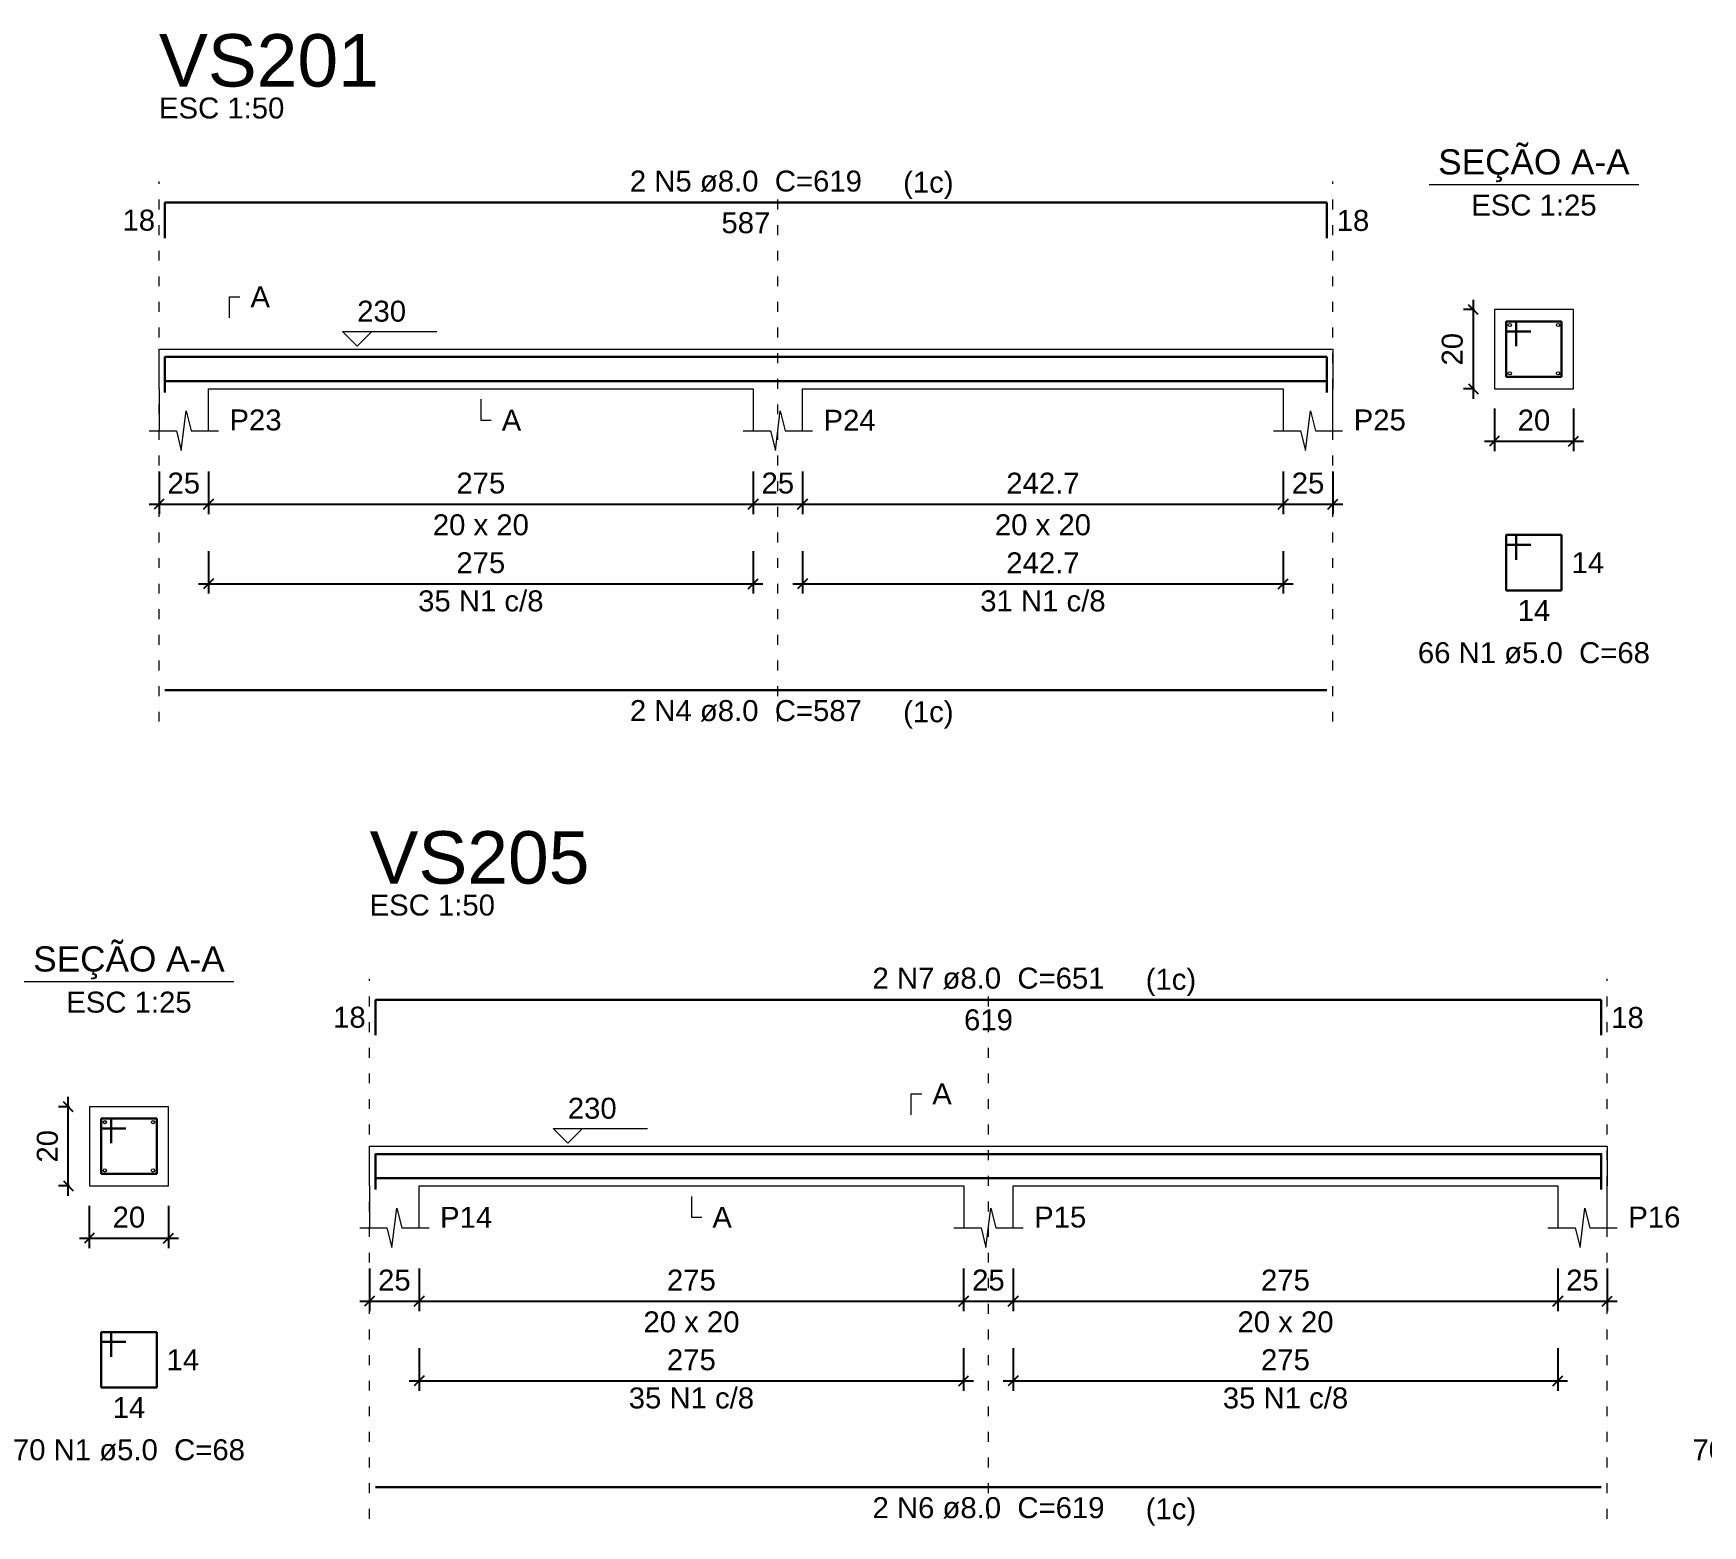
# Model space of a CAD drawing. Header units: millimetres. Extents: x 7 to 580, y -90 to 91.
# Drawn here: x 523.27 to 540.13, y -83.3 to -68.22 of the extents above; entities that cross this region are included whole.
import ezdxf

# ---------------------------------------------------------------- set-up
doc = ezdxf.new("R2010")
doc.units = ezdxf.units.MM
doc.linetypes.add('DOT2', pattern=[3.175, 0, -3.175])
for name, color, linetype, lineweight in [('DT-Barras na forma', 2, 'Continuous', 30), ('DT-Barras no corte', 5, 'Continuous', 5), ('DT-Barras rebatidas', 2, 'Continuous', 30), ('DT-Cotas', 9, 'Continuous', 5), ('DT-Forma', 5, 'Continuous', 5), ('DT-Pontilhado', 9, 'DOT2', 5), ('DT-Textos', 7, 'Continuous', 5), ('DT-Título', 3, 'Continuous', 20)]:
    doc.layers.add(name, color=color, linetype=linetype, lineweight=lineweight)
doc.styles.add('Arial', font='arial.ttf')
doc.styles.get("Standard").update_dxf_attribs({"font": 'arial.ttf'})
doc.dimstyles.new('UM_25.000000', dxfattribs={"dimtxt": 0.18, "dimasz": 0.1, "dimexe": 0.1, "dimexo": 0.2, "dimgap": 0, "dimtad": 1, "dimtih": 1, "dimtoh": 1, "dimdec": 1, "dimlfac": 25, "dimzin": 0, "dimdsep": 46, "dimtxsty": 'Standard', "dimblk": 'CLOSED', "dimblk1": 'CLOSED', "dimblk2": 'CLOSED', "dimcen": 0.09, "dimdle": 0.1, "dimadec": 1, "dimazin": 2, "dimtfac": 1, "dimtdec": 4, "dimtofl": 0, "dimtmove": 0, "dimatfit": 3, "dimldrblk": 'CLOSED', "dimfxl": 1, "dimtolj": 1, "dimarcsym": 0})
doc.dimstyles.new('UM_50.000000', dxfattribs={"dimtxt": 0.18, "dimasz": 0.1, "dimexe": 0.1, "dimexo": 0.2, "dimgap": 0, "dimtad": 1, "dimtih": 1, "dimtoh": 1, "dimdec": 1, "dimlfac": 50, "dimzin": 0, "dimdsep": 46, "dimtxsty": 'Standard', "dimblk": 'CLOSED', "dimblk1": 'CLOSED', "dimblk2": 'CLOSED', "dimcen": 0.09, "dimdle": 0.1, "dimadec": 1, "dimazin": 2, "dimtfac": 1, "dimtdec": 4, "dimtofl": 0, "dimtmove": 0, "dimatfit": 3, "dimldrblk": 'CLOSED', "dimfxl": 1, "dimtolj": 1, "dimarcsym": 0})

# ---------------------------------------------------------------- blocks, each defined once
blk = doc.blocks.new('_OBLIQUE')
at = {"color": 0, "linetype": 'ByBlock', "lineweight": -2}
blk.add_line((-0.5, -0.5), (0.5, 0.5), dxfattribs=at)
blk = doc.blocks.new('*D955')
at = {"layer": 'Defpoints', "color": 0, "transparency": 16777216}
for p in [(524.536, -72.449), (525.036, -72.449), (525.036, -72.979)]:
    blk.add_point(p, dxfattribs=at)
at = {"layer": 'DT-Cotas', "color": 0, "lineweight": -2, "transparency": 16777216}
for p, q in [((524.536, -72.649), (524.536, -73.079)), ((525.036, -72.649), (525.036, -73.079)), ((524.436, -72.979), (525.136, -72.979))]:
    blk.add_line(p, q, dxfattribs=at)
at = {"layer": 'DT-Cotas', "color": 0, "lineweight": -2, "transparency": 16777216, "xscale": 0.1, "yscale": 0.1, "zscale": 0.1, "rotation": 180}
blk.add_blockref('_OBLIQUE', (524.536, -72.979), dxfattribs=at)
at = {"layer": 'DT-Cotas', "color": 0, "lineweight": -2, "transparency": 16777216, "xscale": 0.1, "yscale": 0.1, "zscale": 0.1}
blk.add_blockref('_OBLIQUE', (525.036, -72.979), dxfattribs=at)
at = {"layer": 'DT-Cotas', "transparency": 16777216, "insert": (524.786, -72.767), "char_height": 0.2118, "attachment_point": 5, "rotation": 0.0057, "style": 'Arial'}
blk.add_mtext('\\A1;25', dxfattribs=at)
blk = doc.blocks.new('*D956')
at = {"layer": 'Defpoints', "color": 0, "transparency": 16777216}
for p in [(525.036, -72.449), (530.536, -72.449), (530.536, -72.979)]:
    blk.add_point(p, dxfattribs=at)
at = {"layer": 'DT-Cotas', "color": 0, "lineweight": -2, "transparency": 16777216}
for p, q in [((525.036, -72.649), (525.036, -73.079)), ((530.536, -72.649), (530.536, -73.079)), ((524.936, -72.979), (530.636, -72.979))]:
    blk.add_line(p, q, dxfattribs=at)
at = {"layer": 'DT-Cotas', "color": 0, "lineweight": -2, "transparency": 16777216, "xscale": 0.1, "yscale": 0.1, "zscale": 0.1, "rotation": 180}
blk.add_blockref('_OBLIQUE', (525.036, -72.979), dxfattribs=at)
at = {"layer": 'DT-Cotas', "color": 0, "lineweight": -2, "transparency": 16777216, "xscale": 0.1, "yscale": 0.1, "zscale": 0.1}
blk.add_blockref('_OBLIQUE', (530.536, -72.979), dxfattribs=at)
at = {"layer": 'DT-Cotas', "transparency": 16777216, "insert": (527.786, -72.767), "char_height": 0.2118, "attachment_point": 5, "rotation": 0.0057, "style": 'Arial'}
blk.add_mtext('\\A1;275', dxfattribs=at)
blk = doc.blocks.new('*D957')
at = {"layer": 'Defpoints', "color": 0, "transparency": 16777216}
for p in [(530.536, -72.449), (531.036, -72.449), (531.036, -72.979)]:
    blk.add_point(p, dxfattribs=at)
at = {"layer": 'DT-Cotas', "color": 0, "lineweight": -2, "transparency": 16777216}
for p, q in [((530.536, -72.649), (530.536, -73.079)), ((531.036, -72.649), (531.036, -73.079)), ((530.436, -72.979), (531.136, -72.979))]:
    blk.add_line(p, q, dxfattribs=at)
at = {"layer": 'DT-Cotas', "color": 0, "lineweight": -2, "transparency": 16777216, "xscale": 0.1, "yscale": 0.1, "zscale": 0.1, "rotation": 180}
blk.add_blockref('_OBLIQUE', (530.536, -72.979), dxfattribs=at)
at = {"layer": 'DT-Cotas', "color": 0, "lineweight": -2, "transparency": 16777216, "xscale": 0.1, "yscale": 0.1, "zscale": 0.1}
blk.add_blockref('_OBLIQUE', (531.036, -72.979), dxfattribs=at)
at = {"layer": 'DT-Cotas', "transparency": 16777216, "insert": (530.786, -72.767), "char_height": 0.2118, "attachment_point": 5, "rotation": 0.0057, "style": 'Arial'}
blk.add_mtext('\\A1;25', dxfattribs=at)
blk = doc.blocks.new('*D958')
at = {"layer": 'Defpoints', "color": 0, "transparency": 16777216}
for p in [(531.036, -72.449), (535.891, -72.449), (535.891, -72.979)]:
    blk.add_point(p, dxfattribs=at)
at = {"layer": 'DT-Cotas', "color": 0, "lineweight": -2, "transparency": 16777216}
for p, q in [((531.036, -72.649), (531.036, -73.079)), ((535.891, -72.649), (535.891, -73.079)), ((530.936, -72.979), (535.991, -72.979))]:
    blk.add_line(p, q, dxfattribs=at)
at = {"layer": 'DT-Cotas', "color": 0, "lineweight": -2, "transparency": 16777216, "xscale": 0.1, "yscale": 0.1, "zscale": 0.1, "rotation": 180}
blk.add_blockref('_OBLIQUE', (531.036, -72.979), dxfattribs=at)
at = {"layer": 'DT-Cotas', "color": 0, "lineweight": -2, "transparency": 16777216, "xscale": 0.1, "yscale": 0.1, "zscale": 0.1}
blk.add_blockref('_OBLIQUE', (535.891, -72.979), dxfattribs=at)
at = {"layer": 'DT-Cotas', "transparency": 16777216, "insert": (533.464, -72.767), "char_height": 0.2118, "attachment_point": 5, "rotation": 0.0057, "style": 'Arial'}
blk.add_mtext('\\A1;242.7', dxfattribs=at)
blk = doc.blocks.new('*D959')
at = {"layer": 'Defpoints', "color": 0, "transparency": 16777216}
for p in [(535.891, -72.449), (536.391, -72.449), (536.391, -72.979)]:
    blk.add_point(p, dxfattribs=at)
at = {"layer": 'DT-Cotas', "color": 0, "lineweight": -2, "transparency": 16777216}
for p, q in [((535.891, -72.649), (535.891, -73.079)), ((536.391, -72.649), (536.391, -73.079)), ((535.791, -72.979), (536.491, -72.979))]:
    blk.add_line(p, q, dxfattribs=at)
at = {"layer": 'DT-Cotas', "color": 0, "lineweight": -2, "transparency": 16777216, "xscale": 0.1, "yscale": 0.1, "zscale": 0.1, "rotation": 180}
blk.add_blockref('_OBLIQUE', (535.891, -72.979), dxfattribs=at)
at = {"layer": 'DT-Cotas', "color": 0, "lineweight": -2, "transparency": 16777216, "xscale": 0.1, "yscale": 0.1, "zscale": 0.1}
blk.add_blockref('_OBLIQUE', (536.391, -72.979), dxfattribs=at)
at = {"layer": 'DT-Cotas', "transparency": 16777216, "insert": (536.141, -72.767), "char_height": 0.2118, "attachment_point": 5, "rotation": 0.0057, "style": 'Arial'}
blk.add_mtext('\\A1;25', dxfattribs=at)
blk = doc.blocks.new('*D960')
at = {"layer": 'Defpoints', "color": 0, "transparency": 16777216}
for p in [(537.811, -71.014), (538.023, -71.014), (538.023, -71.814)]:
    blk.add_point(p, dxfattribs=at)
at = {"layer": 'DT-Cotas', "color": 0, "lineweight": -2, "transparency": 16777216}
for p, q in [((537.811, -71.914), (537.811, -70.914)), ((537.823, -71.014), (537.711, -71.014)), ((537.823, -71.814), (537.711, -71.814))]:
    blk.add_line(p, q, dxfattribs=at)
at = {"layer": 'DT-Cotas', "color": 0, "lineweight": -2, "transparency": 16777216, "xscale": 0.1, "yscale": 0.1, "zscale": 0.1}
for p, rotation in [((537.811, -71.014), 90), ((537.811, -71.814), 270)]:
    blk.add_blockref('_OBLIQUE', p, dxfattribs=dict(at, rotation=rotation))
at = {"layer": 'DT-Cotas', "transparency": 16777216, "insert": (537.599, -71.414), "char_height": 0.2118, "attachment_point": 5, "rotation": 90, "style": 'Arial'}
blk.add_mtext('\\A1;20', dxfattribs=at)
blk = doc.blocks.new('*D961')
at = {"layer": 'Defpoints', "color": 0, "transparency": 16777216}
for p in [(538.023, -71.814), (538.823, -71.814), (538.823, -72.343)]:
    blk.add_point(p, dxfattribs=at)
at = {"layer": 'DT-Cotas', "color": 0, "lineweight": -2, "transparency": 16777216}
for p, q in [((538.023, -72.014), (538.023, -72.443)), ((538.823, -72.014), (538.823, -72.443)), ((537.923, -72.343), (538.923, -72.343))]:
    blk.add_line(p, q, dxfattribs=at)
at = {"layer": 'DT-Cotas', "color": 0, "lineweight": -2, "transparency": 16777216, "xscale": 0.1, "yscale": 0.1, "zscale": 0.1, "rotation": 180}
blk.add_blockref('_OBLIQUE', (538.023, -72.343), dxfattribs=at)
at = {"layer": 'DT-Cotas', "color": 0, "lineweight": -2, "transparency": 16777216, "xscale": 0.1, "yscale": 0.1, "zscale": 0.1}
blk.add_blockref('_OBLIQUE', (538.823, -72.343), dxfattribs=at)
at = {"layer": 'DT-Cotas', "transparency": 16777216, "insert": (538.423, -72.131), "char_height": 0.2118, "attachment_point": 5, "rotation": 0.0057, "style": 'Arial'}
blk.add_mtext('\\A1;20', dxfattribs=at)
blk = doc.blocks.new('*D962')
at = {"layer": 'Defpoints', "color": 0, "transparency": 16777216}
for p in [(525.036, -73.254), (530.536, -73.254), (530.536, -73.783)]:
    blk.add_point(p, dxfattribs=at)
at = {"layer": 'DT-Cotas', "color": 0, "lineweight": -2, "transparency": 16777216}
for p, q in [((525.036, -73.454), (525.036, -73.883)), ((530.536, -73.454), (530.536, -73.883)), ((524.936, -73.783), (530.636, -73.783))]:
    blk.add_line(p, q, dxfattribs=at)
at = {"layer": 'DT-Cotas', "color": 0, "lineweight": -2, "transparency": 16777216, "xscale": 0.1, "yscale": 0.1, "zscale": 0.1, "rotation": 180}
blk.add_blockref('_OBLIQUE', (525.036, -73.783), dxfattribs=at)
at = {"layer": 'DT-Cotas', "color": 0, "lineweight": -2, "transparency": 16777216, "xscale": 0.1, "yscale": 0.1, "zscale": 0.1}
blk.add_blockref('_OBLIQUE', (530.536, -73.783), dxfattribs=at)
at = {"layer": 'DT-Cotas', "transparency": 16777216, "insert": (527.786, -73.572), "char_height": 0.2118, "attachment_point": 5, "rotation": 0.0057, "style": 'Arial'}
blk.add_mtext('\\A1;275', dxfattribs=at)
blk = doc.blocks.new('*D963')
at = {"layer": 'Defpoints', "color": 0, "transparency": 16777216}
for p in [(531.036, -73.254), (535.891, -73.254), (535.891, -73.783)]:
    blk.add_point(p, dxfattribs=at)
at = {"layer": 'DT-Cotas', "color": 0, "lineweight": -2, "transparency": 16777216}
for p, q in [((531.036, -73.454), (531.036, -73.883)), ((535.891, -73.454), (535.891, -73.883)), ((530.936, -73.783), (535.991, -73.783))]:
    blk.add_line(p, q, dxfattribs=at)
at = {"layer": 'DT-Cotas', "color": 0, "lineweight": -2, "transparency": 16777216, "xscale": 0.1, "yscale": 0.1, "zscale": 0.1, "rotation": 180}
blk.add_blockref('_OBLIQUE', (531.036, -73.783), dxfattribs=at)
at = {"layer": 'DT-Cotas', "color": 0, "lineweight": -2, "transparency": 16777216, "xscale": 0.1, "yscale": 0.1, "zscale": 0.1}
blk.add_blockref('_OBLIQUE', (535.891, -73.783), dxfattribs=at)
at = {"layer": 'DT-Cotas', "transparency": 16777216, "insert": (533.464, -73.572), "char_height": 0.2118, "attachment_point": 5, "rotation": 0.0057, "style": 'Arial'}
blk.add_mtext('\\A1;242.7', dxfattribs=at)
blk = doc.blocks.new('*D937')
at = {"layer": 'Defpoints', "color": 0, "transparency": 16777216}
for p in [(523.62, -79.067), (523.832, -79.067), (523.832, -79.867)]:
    blk.add_point(p, dxfattribs=at)
at = {"layer": 'DT-Cotas', "color": 0, "lineweight": -2, "transparency": 16777216}
for p, q in [((523.632, -79.067), (523.52, -79.067)), ((523.62, -79.967), (523.62, -78.967)), ((523.632, -79.867), (523.52, -79.867))]:
    blk.add_line(p, q, dxfattribs=at)
at = {"layer": 'DT-Cotas', "color": 0, "lineweight": -2, "transparency": 16777216, "xscale": 0.1, "yscale": 0.1, "zscale": 0.1}
for p, rotation in [((523.62, -79.067), 90), ((523.62, -79.867), 270)]:
    blk.add_blockref('_OBLIQUE', p, dxfattribs=dict(at, rotation=rotation))
at = {"layer": 'DT-Cotas', "transparency": 16777216, "insert": (523.409, -79.467), "char_height": 0.2118, "attachment_point": 5, "rotation": 90, "style": 'Arial'}
blk.add_mtext('\\A1;20', dxfattribs=at)
blk = doc.blocks.new('*D938')
at = {"layer": 'Defpoints', "color": 0, "transparency": 16777216}
for p in [(523.832, -79.867), (524.632, -79.867), (524.632, -80.396)]:
    blk.add_point(p, dxfattribs=at)
at = {"layer": 'DT-Cotas', "color": 0, "lineweight": -2, "transparency": 16777216}
for p, q in [((523.832, -80.067), (523.832, -80.496)), ((524.632, -80.067), (524.632, -80.496)), ((523.732, -80.396), (524.732, -80.396))]:
    blk.add_line(p, q, dxfattribs=at)
at = {"layer": 'DT-Cotas', "color": 0, "lineweight": -2, "transparency": 16777216, "xscale": 0.1, "yscale": 0.1, "zscale": 0.1, "rotation": 180}
blk.add_blockref('_OBLIQUE', (523.832, -80.396), dxfattribs=at)
at = {"layer": 'DT-Cotas', "color": 0, "lineweight": -2, "transparency": 16777216, "xscale": 0.1, "yscale": 0.1, "zscale": 0.1}
blk.add_blockref('_OBLIQUE', (524.632, -80.396), dxfattribs=at)
at = {"layer": 'DT-Cotas', "transparency": 16777216, "insert": (524.232, -80.184), "char_height": 0.2118, "attachment_point": 5, "rotation": 0.0057, "style": 'Arial'}
blk.add_mtext('\\A1;20', dxfattribs=at)
blk = doc.blocks.new('*D918')
at = {"layer": 'Defpoints', "color": 0, "transparency": 16777216}
for p in [(526.663, -80.502), (527.163, -80.502), (527.163, -81.032)]:
    blk.add_point(p, dxfattribs=at)
at = {"layer": 'DT-Cotas', "color": 0, "lineweight": -2, "transparency": 16777216}
for p, q in [((526.663, -80.702), (526.663, -81.132)), ((527.163, -80.702), (527.163, -81.132)), ((526.563, -81.032), (527.263, -81.032))]:
    blk.add_line(p, q, dxfattribs=at)
at = {"layer": 'DT-Cotas', "color": 0, "lineweight": -2, "transparency": 16777216, "xscale": 0.1, "yscale": 0.1, "zscale": 0.1, "rotation": 180}
blk.add_blockref('_OBLIQUE', (526.663, -81.032), dxfattribs=at)
at = {"layer": 'DT-Cotas', "color": 0, "lineweight": -2, "transparency": 16777216, "xscale": 0.1, "yscale": 0.1, "zscale": 0.1}
blk.add_blockref('_OBLIQUE', (527.163, -81.032), dxfattribs=at)
at = {"layer": 'DT-Cotas', "transparency": 16777216, "insert": (526.913, -80.82), "char_height": 0.2118, "attachment_point": 5, "rotation": 0.0057, "style": 'Arial'}
blk.add_mtext('\\A1;25', dxfattribs=at)
blk = doc.blocks.new('*D919')
at = {"layer": 'Defpoints', "color": 0, "transparency": 16777216}
for p in [(527.163, -80.502), (532.663, -80.502), (532.663, -81.032)]:
    blk.add_point(p, dxfattribs=at)
at = {"layer": 'DT-Cotas', "color": 0, "lineweight": -2, "transparency": 16777216}
for p, q in [((527.163, -80.702), (527.163, -81.132)), ((532.663, -80.702), (532.663, -81.132)), ((527.063, -81.032), (532.763, -81.032))]:
    blk.add_line(p, q, dxfattribs=at)
at = {"layer": 'DT-Cotas', "color": 0, "lineweight": -2, "transparency": 16777216, "xscale": 0.1, "yscale": 0.1, "zscale": 0.1, "rotation": 180}
blk.add_blockref('_OBLIQUE', (527.163, -81.032), dxfattribs=at)
at = {"layer": 'DT-Cotas', "color": 0, "lineweight": -2, "transparency": 16777216, "xscale": 0.1, "yscale": 0.1, "zscale": 0.1}
blk.add_blockref('_OBLIQUE', (532.663, -81.032), dxfattribs=at)
at = {"layer": 'DT-Cotas', "transparency": 16777216, "insert": (529.913, -80.82), "char_height": 0.2118, "attachment_point": 5, "rotation": 0.0057, "style": 'Arial'}
blk.add_mtext('\\A1;275', dxfattribs=at)
blk = doc.blocks.new('*D920')
at = {"layer": 'Defpoints', "color": 0, "transparency": 16777216}
for p in [(532.663, -80.502), (533.163, -80.502), (533.163, -81.032)]:
    blk.add_point(p, dxfattribs=at)
at = {"layer": 'DT-Cotas', "color": 0, "lineweight": -2, "transparency": 16777216}
for p, q in [((532.663, -80.702), (532.663, -81.132)), ((533.163, -80.702), (533.163, -81.132)), ((532.563, -81.032), (533.263, -81.032))]:
    blk.add_line(p, q, dxfattribs=at)
at = {"layer": 'DT-Cotas', "color": 0, "lineweight": -2, "transparency": 16777216, "xscale": 0.1, "yscale": 0.1, "zscale": 0.1, "rotation": 180}
blk.add_blockref('_OBLIQUE', (532.663, -81.032), dxfattribs=at)
at = {"layer": 'DT-Cotas', "color": 0, "lineweight": -2, "transparency": 16777216, "xscale": 0.1, "yscale": 0.1, "zscale": 0.1}
blk.add_blockref('_OBLIQUE', (533.163, -81.032), dxfattribs=at)
at = {"layer": 'DT-Cotas', "transparency": 16777216, "insert": (532.913, -80.82), "char_height": 0.2118, "attachment_point": 5, "rotation": 0.0057, "style": 'Arial'}
blk.add_mtext('\\A1;25', dxfattribs=at)
blk = doc.blocks.new('*D921')
at = {"layer": 'Defpoints', "color": 0, "transparency": 16777216}
for p in [(533.163, -80.502), (538.663, -80.502), (538.663, -81.032)]:
    blk.add_point(p, dxfattribs=at)
at = {"layer": 'DT-Cotas', "color": 0, "lineweight": -2, "transparency": 16777216}
for p, q in [((533.163, -80.702), (533.163, -81.132)), ((538.663, -80.702), (538.663, -81.132)), ((533.063, -81.032), (538.763, -81.032))]:
    blk.add_line(p, q, dxfattribs=at)
at = {"layer": 'DT-Cotas', "color": 0, "lineweight": -2, "transparency": 16777216, "xscale": 0.1, "yscale": 0.1, "zscale": 0.1, "rotation": 180}
blk.add_blockref('_OBLIQUE', (533.163, -81.032), dxfattribs=at)
at = {"layer": 'DT-Cotas', "color": 0, "lineweight": -2, "transparency": 16777216, "xscale": 0.1, "yscale": 0.1, "zscale": 0.1}
blk.add_blockref('_OBLIQUE', (538.663, -81.032), dxfattribs=at)
at = {"layer": 'DT-Cotas', "transparency": 16777216, "insert": (535.913, -80.82), "char_height": 0.2118, "attachment_point": 5, "rotation": 0.0057, "style": 'Arial'}
blk.add_mtext('\\A1;275', dxfattribs=at)
blk = doc.blocks.new('*D922')
at = {"layer": 'Defpoints', "color": 0, "transparency": 16777216}
for p in [(538.663, -80.502), (539.163, -80.502), (539.163, -81.032)]:
    blk.add_point(p, dxfattribs=at)
at = {"layer": 'DT-Cotas', "color": 0, "lineweight": -2, "transparency": 16777216}
for p, q in [((538.663, -80.702), (538.663, -81.132)), ((539.163, -80.702), (539.163, -81.132)), ((538.563, -81.032), (539.263, -81.032))]:
    blk.add_line(p, q, dxfattribs=at)
at = {"layer": 'DT-Cotas', "color": 0, "lineweight": -2, "transparency": 16777216, "xscale": 0.1, "yscale": 0.1, "zscale": 0.1, "rotation": 180}
blk.add_blockref('_OBLIQUE', (538.663, -81.032), dxfattribs=at)
at = {"layer": 'DT-Cotas', "color": 0, "lineweight": -2, "transparency": 16777216, "xscale": 0.1, "yscale": 0.1, "zscale": 0.1}
blk.add_blockref('_OBLIQUE', (539.163, -81.032), dxfattribs=at)
at = {"layer": 'DT-Cotas', "transparency": 16777216, "insert": (538.913, -80.82), "char_height": 0.2118, "attachment_point": 5, "rotation": 0.0057, "style": 'Arial'}
blk.add_mtext('\\A1;25', dxfattribs=at)
blk = doc.blocks.new('*D925')
at = {"layer": 'Defpoints', "color": 0, "transparency": 16777216}
for p in [(527.163, -81.307), (532.663, -81.307), (532.663, -81.836)]:
    blk.add_point(p, dxfattribs=at)
at = {"layer": 'DT-Cotas', "color": 0, "lineweight": -2, "transparency": 16777216}
for p, q in [((527.163, -81.507), (527.163, -81.936)), ((532.663, -81.507), (532.663, -81.936)), ((527.063, -81.836), (532.763, -81.836))]:
    blk.add_line(p, q, dxfattribs=at)
at = {"layer": 'DT-Cotas', "color": 0, "lineweight": -2, "transparency": 16777216, "xscale": 0.1, "yscale": 0.1, "zscale": 0.1, "rotation": 180}
blk.add_blockref('_OBLIQUE', (527.163, -81.836), dxfattribs=at)
at = {"layer": 'DT-Cotas', "color": 0, "lineweight": -2, "transparency": 16777216, "xscale": 0.1, "yscale": 0.1, "zscale": 0.1}
blk.add_blockref('_OBLIQUE', (532.663, -81.836), dxfattribs=at)
at = {"layer": 'DT-Cotas', "transparency": 16777216, "insert": (529.913, -81.625), "char_height": 0.2118, "attachment_point": 5, "rotation": 0.0057, "style": 'Arial'}
blk.add_mtext('\\A1;275', dxfattribs=at)
blk = doc.blocks.new('*D926')
at = {"layer": 'Defpoints', "color": 0, "transparency": 16777216}
for p in [(533.163, -81.307), (538.663, -81.307), (538.663, -81.836)]:
    blk.add_point(p, dxfattribs=at)
at = {"layer": 'DT-Cotas', "color": 0, "lineweight": -2, "transparency": 16777216}
for p, q in [((533.163, -81.507), (533.163, -81.936)), ((538.663, -81.507), (538.663, -81.936)), ((533.063, -81.836), (538.763, -81.836))]:
    blk.add_line(p, q, dxfattribs=at)
at = {"layer": 'DT-Cotas', "color": 0, "lineweight": -2, "transparency": 16777216, "xscale": 0.1, "yscale": 0.1, "zscale": 0.1, "rotation": 180}
blk.add_blockref('_OBLIQUE', (533.163, -81.836), dxfattribs=at)
at = {"layer": 'DT-Cotas', "color": 0, "lineweight": -2, "transparency": 16777216, "xscale": 0.1, "yscale": 0.1, "zscale": 0.1}
blk.add_blockref('_OBLIQUE', (538.663, -81.836), dxfattribs=at)
at = {"layer": 'DT-Cotas', "transparency": 16777216, "insert": (535.913, -81.625), "char_height": 0.2118, "attachment_point": 5, "rotation": 0.0057, "style": 'Arial'}
blk.add_mtext('\\A1;275', dxfattribs=at)

msp = doc.modelspace()

# ---------------------------------------------------------------- linework, layer by layer
at = {"layer": 'DT-Barras na forma'}
for p, q in [((538.2428, -71.1336), (538.1428, -71.1336)), ((538.1428, -71.1336), (538.1428, -71.6936)), ((538.7028, -71.1336), (538.1428, -71.1336)), ((538.1428, -71.1336), (538.1428, -71.2336)), ((538.2428, -71.3836), (538.2428, -71.1336)), ((538.7028, -71.6936), (538.7028, -71.1336)), ((538.1428, -71.2336), (538.3928, -71.2336)), ((538.1428, -71.6936), (538.7028, -71.6936)), ((524.0523, -79.1867), (523.9523, -79.1867)), ((523.9523, -79.1867), (523.9523, -79.7467)), ((524.5123, -79.1867), (523.9523, -79.1867)), ((523.9523, -79.1867), (523.9523, -79.2867)), ((524.0523, -79.4367), (524.0523, -79.1867)), ((524.5123, -79.7467), (524.5123, -79.1867)), ((523.9523, -79.2867), (524.2023, -79.2867)), ((523.9523, -79.7467), (524.5123, -79.7467))]:
    msp.add_line(p, q, dxfattribs=at)
for points in [[(524.5961, -71.8513), (524.5961, -71.4916), (536.3307, -71.4916), (536.3307, -71.8513)], [(524.5961, -71.7356), (536.3307, -71.7356)], [(526.7232, -79.9044), (526.7232, -79.5447), (539.1035, -79.5447), (539.1035, -79.9044)], [(526.7232, -79.7887), (539.1035, -79.7887)]]:
    msp.add_lwpolyline(points, dxfattribs=at)
at = {"layer": 'DT-Barras no corte'}
for centre in [(538.1788, -71.1696), (538.6668, -71.1696), (538.1788, -71.6576), (538.6668, -71.6576), (523.9883, -79.2227), (524.4763, -79.2227), (523.9883, -79.7107), (524.4763, -79.7107)]:
    msp.add_circle(centre, 0.016, dxfattribs=at)
at = {"layer": 'DT-Barras rebatidas'}
for p, q in [((524.5961, -70.2923), (524.5961, -69.9326)), ((524.5961, -69.9326), (536.3307, -69.9326)), ((536.3307, -69.9326), (536.3307, -70.2923)), ((538.2428, -73.2903), (538.1428, -73.2903)), ((538.1428, -73.2903), (538.1428, -73.8503)), ((538.7028, -73.2903), (538.1428, -73.2903)), ((538.1428, -73.2903), (538.1428, -73.3903)), ((538.2428, -73.5403), (538.2428, -73.2903)), ((538.7028, -73.8503), (538.7028, -73.2903)), ((538.1428, -73.3903), (538.3928, -73.3903)), ((538.1428, -73.8503), (538.7028, -73.8503)), ((524.5961, -74.8585), (536.3307, -74.8585)), ((526.7232, -78.3454), (526.7232, -77.9857)), ((526.7232, -77.9857), (539.1035, -77.9857)), ((539.1035, -77.9857), (539.1035, -78.3454)), ((524.0523, -81.3434), (523.9523, -81.3434)), ((523.9523, -81.3434), (523.9523, -81.9034)), ((524.5123, -81.3434), (523.9523, -81.3434)), ((523.9523, -81.3434), (523.9523, -81.4434)), ((524.0523, -81.5934), (524.0523, -81.3434)), ((524.5123, -81.9034), (524.5123, -81.3434)), ((523.9523, -81.4434), (524.2023, -81.4434)), ((523.9523, -81.9034), (524.5123, -81.9034)), ((526.7232, -82.9116), (539.1035, -82.9116))]:
    msp.add_line(p, q, dxfattribs=at)
at = {"layer": 'DT-Forma'}
for p, q in [((538.8228, -71.0136), (538.0228, -71.0136)), ((538.0228, -71.0136), (538.0228, -71.8136)), ((538.8228, -71.8136), (538.8228, -71.0136)), ((524.5361, -71.4136), (525.0361, -71.4136)), ((525.0361, -71.4136), (530.5363, -71.4136)), ((530.5363, -71.4136), (531.0363, -71.4136)), ((531.0363, -71.4136), (535.8907, -71.4136)), ((535.8907, -71.4136), (536.3907, -71.4136)), ((524.5361, -71.8136), (524.5361, -72.2372)), ((525.0361, -72.2372), (525.0361, -71.8136)), ((525.0361, -71.8136), (530.5363, -71.8136)), ((530.5363, -71.8136), (530.5363, -72.2372)), ((531.0363, -72.2372), (531.0363, -71.8136)), ((531.0363, -71.8136), (535.8907, -71.8136)), ((535.8907, -71.8136), (535.8907, -72.2372)), ((536.3907, -72.2372), (536.3907, -71.8136)), ((538.0228, -71.8136), (538.8228, -71.8136)), ((524.7611, -72.4372), (524.8111, -72.0372)), ((524.8111, -72.0372), (524.8611, -72.2372)), ((530.7613, -72.4372), (530.8113, -72.0372)), ((530.8113, -72.0372), (530.8613, -72.2372)), ((536.1157, -72.4372), (536.1657, -72.0372)), ((536.1657, -72.0372), (536.2157, -72.2372)), ((524.4361, -72.2372), (524.7111, -72.2372)), ((524.7111, -72.2372), (524.7611, -72.4372)), ((524.8611, -72.2372), (525.1361, -72.2372)), ((530.4363, -72.2372), (530.7113, -72.2372)), ((530.7113, -72.2372), (530.7613, -72.4372)), ((530.8613, -72.2372), (531.1363, -72.2372)), ((535.7907, -72.2372), (536.0657, -72.2372)), ((536.0657, -72.2372), (536.1157, -72.4372)), ((536.2157, -72.2372), (536.4907, -72.2372)), ((524.6323, -79.0667), (523.8323, -79.0667)), ((523.8323, -79.0667), (523.8323, -79.8667)), ((524.6323, -79.8667), (524.6323, -79.0667)), ((526.6632, -79.4667), (527.1632, -79.4667)), ((527.1632, -79.4667), (532.6634, -79.4667)), ((532.6634, -79.4667), (533.1634, -79.4667)), ((533.1634, -79.4667), (538.6635, -79.4667)), ((538.6635, -79.4667), (539.1635, -79.4667)), ((523.8323, -79.8667), (524.6323, -79.8667)), ((526.6632, -79.8667), (526.6632, -80.2903)), ((527.1632, -80.2903), (527.1632, -79.8667)), ((527.1632, -79.8667), (532.6634, -79.8667)), ((532.6634, -79.8667), (532.6634, -80.2903)), ((533.1634, -80.2903), (533.1634, -79.8667)), ((533.1634, -79.8667), (538.6635, -79.8667)), ((538.6635, -79.8667), (538.6635, -80.2903)), ((539.1635, -80.2903), (539.1635, -79.8667)), ((526.8882, -80.4903), (526.9382, -80.0903)), ((526.9382, -80.0903), (526.9882, -80.2903)), ((532.8884, -80.4903), (532.9384, -80.0903)), ((532.9384, -80.0903), (532.9884, -80.2903)), ((538.8885, -80.4903), (538.9385, -80.0903)), ((538.9385, -80.0903), (538.9885, -80.2903)), ((526.5632, -80.2903), (526.8382, -80.2903)), ((526.8382, -80.2903), (526.8882, -80.4903)), ((526.9882, -80.2903), (527.2632, -80.2903)), ((532.5634, -80.2903), (532.8384, -80.2903)), ((532.8384, -80.2903), (532.8884, -80.4903)), ((532.9884, -80.2903), (533.2634, -80.2903)), ((538.5635, -80.2903), (538.8385, -80.2903)), ((538.8385, -80.2903), (538.8885, -80.4903)), ((538.9885, -80.2903), (539.2635, -80.2903))]:
    msp.add_line(p, q, dxfattribs=at)
at = {"layer": 'DT-Forma', "linetype": 'Continuous'}
for p, q in [((524.5361, -71.8136), (524.5361, -71.4136)), ((536.3907, -71.4136), (536.3907, -71.8136)), ((526.6632, -79.8667), (526.6632, -79.4667)), ((539.1635, -79.4667), (539.1635, -79.8667))]:
    msp.add_line(p, q, dxfattribs=at)
at = {"layer": 'DT-Pontilhado', "ltscale": 0.05}
for p, q in [((524.5361, -75.1762), (524.5361, -69.7208)), ((530.7863, -75.1762), (530.7863, -69.7208)), ((536.3907, -75.1762), (536.3907, -69.7208)), ((526.6632, -83.2293), (526.6632, -77.7739)), ((532.9134, -83.2293), (532.9134, -77.7739)), ((539.1635, -83.2293), (539.1635, -77.7739))]:
    msp.add_line(p, q, dxfattribs=at)
at = {"layer": 'DT-Textos'}
for p, q in [((537.3638, -69.7487), (539.4818, -69.7487)), ((523.1733, -77.8018), (525.2913, -77.8018))]:
    msp.add_line(p, q, dxfattribs=at)
for points in [[(525.2479, -71.0959), (525.2479, -70.8841), (525.3538, -70.8841)], [(526.6861, -71.2336), (526.5379, -71.3818), (526.3896, -71.2336), (527.3427, -71.2336)], [(527.7862, -71.9195), (527.7862, -72.1313), (527.8921, -72.1313)], [(532.1339, -79.149), (532.1339, -78.9372), (532.2398, -78.9372)], [(528.8133, -79.2867), (528.665, -79.435), (528.5168, -79.2867), (529.4699, -79.2867)], [(529.9133, -79.9726), (529.9133, -80.1844), (530.0192, -80.1844)]]:
    msp.add_lwpolyline(points, dxfattribs=at)

# ---------------------------------------------------------------- texts
at = {"layer": 'DT-Barras rebatidas', "color": 7, "char_height": 0.2118, "line_spacing_factor": 0.9, "style": 'Arial'}
for s, insert, width, attachment_point in [('2 N5 ø8.0  C=619', (530.4636, -69.8263), 4.06656, 8), ('18', (524.4962, -70.2184), 0.90832, 9), ('587', (530.4634, -70.0299), 1.16248, 2), ('18', (536.4307, -70.0066), 0.90832, 1), ('14', (538.8029, -73.4644), 0.90832, 1), ('35 N1 c/8', (527.7862, -74.0651), 2.28744, 8), ('31 N1 c/8', (533.4635, -74.0651), 2.28744, 8), ('14', (538.4228, -73.9476), 0.90832, 2), ('66 N1 ø5.0  C=68', (538.4226, -74.5913), 4.06656, 8), ('2 N4 ø8.0  C=587', (530.4636, -75.1763), 4.06656, 8), ('2 N7 ø8.0  C=651', (532.9138, -77.8794), 4.06656, 8), ('18', (526.6233, -78.2715), 0.90832, 9), ('18', (539.2035, -78.0597), 0.90832, 1), ('619', (532.9134, -78.083), 1.16248, 2), ('14', (524.6124, -81.5175), 0.90832, 1), ('35 N1 c/8', (529.9133, -82.1182), 2.28744, 8), ('35 N1 c/8', (535.9135, -82.1182), 2.28744, 8), ('14', (524.2323, -82.0007), 0.90832, 2), ('70 N1 ø5.0  C=68', (524.2323, -82.6444), 4.06656, 8), ('70 N1 ø5.0  C=68', (541.1958, -82.6444), 4.06656, 8), ('2 N6 ø8.0  C=619', (532.9138, -83.2294), 4.06656, 8)]:
    msp.add_mtext(s, dxfattribs=dict(at, insert=insert, width=width, attachment_point=attachment_point))
at = {"layer": 'DT-Textos', "line_spacing_factor": 0.798, "style": 'Arial'}
for s, insert, char_height, width, attachment_point in [('ESC 1:50', (524.5356, -69.0853), 0.2118, 2.03328, 7), ('SEÇÃO A-A', (538.4226, -69.7262), 0.25416, 2.744928, 8), ('(1c)', (532.0516, -69.8962), 0.2118, 1.01664, 7), ('ESC 1:25', (538.4226, -70.0663), 0.2118, 2.03328, 8), ('A', (525.4596, -70.9903), 0.2118, 0.25416, 7), ('230', (526.5376, -71.1383), 0.2118, 0.76248, 7), ('P23', (525.2476, -72.2373), 0.2118, 0.76248, 7), ('A', (527.9976, -72.2373), 0.2118, 0.25416, 7), ('P24', (531.2476, -72.2373), 0.2118, 0.76248, 7), ('P25', (536.6026, -72.2373), 0.2118, 0.76248, 7), ('20 x 20', (527.7866, -73.2963), 0.2118, 1.77912, 8), ('20 x 20', (533.4636, -73.2963), 0.2118, 1.77912, 8), ('(1c)', (532.0516, -75.2462), 0.2118, 1.01664, 7), ('ESC 1:50', (526.6628, -77.1384), 0.2118, 2.03328, 7), ('SEÇÃO A-A', (524.2323, -77.7793), 0.25416, 2.744928, 8), ('(1c)', (534.5018, -77.9493), 0.2118, 1.01664, 7), ('ESC 1:25', (524.2323, -78.1194), 0.2118, 2.03328, 8), ('A', (532.3458, -79.0434), 0.2118, 0.25416, 7), ('230', (528.6648, -79.1914), 0.2118, 0.76248, 7), ('P14', (527.3748, -80.2904), 0.2118, 0.76248, 7), ('A', (530.1248, -80.2904), 0.2118, 0.25416, 7), ('P15', (533.3748, -80.2904), 0.2118, 0.76248, 7), ('P16', (539.3758, -80.2904), 0.2118, 0.76248, 7), ('20 x 20', (529.9138, -81.3494), 0.2118, 1.77912, 8), ('20 x 20', (535.9138, -81.3494), 0.2118, 1.77912, 8), ('(1c)', (534.5018, -83.2993), 0.2118, 1.01664, 7)]:
    msp.add_mtext(s, dxfattribs=dict(at, insert=insert, char_height=char_height, width=width, attachment_point=attachment_point))
at = {"layer": 'DT-Título', "char_height": 0.5295, "width": 3.177, "attachment_point": 7, "line_spacing_factor": 0.798, "style": 'Arial'}
for s, insert in [('VS201', (524.5356, -68.7675)), ('VS205', (526.6628, -76.8206))]:
    msp.add_mtext(s, dxfattribs=dict(at, insert=insert))

# ---------------------------------------------------------------- dimensions: what is measured, and where the dimension line sits
at = {"layer": 'DT-Cotas'}
for base, p1, p2, picture, middle in [((537.811, -71.0136), (538.0228, -71.8136), (538.0228, -71.0136), '*D960', (537.5992, -71.4136)), ((523.6205, -79.0667), (523.8323, -79.8667), (523.8323, -79.0667), '*D937', (523.4087, -79.4667))]:
    dim = msp.add_linear_dim(base=base, p1=p1, p2=p2, angle=90, dimstyle='UM_25.000000', override={"dimtxt": 0.2118, "dimasz": 0.1, "dimexe": 0.1, "dimexo": 0.2, "dimtad": 1, "dimtih": 0, "dimtoh": 0, "dimdec": 1, "dimlfac": 25, "dimzin": 8, "dimtxsty": 'Arial', "dimblk": 'OBLIQUE', "dimblk1": 'OBLIQUE', "dimblk2": 'OBLIQUE', "dimsah": 1, "dimdle": 0.1, "dimse1": 0, "dimse2": 0, "dimclrt": 256, "dimadec": 1, "dimazin": 3, "dimtmove": 2, "dimldrblk": 'OBLIQUE'}, dxfattribs=at)
    dim.commit()
    dim.dimension.update_dxf_attribs({"geometry": picture, "text_midpoint": middle, "dimtype": 160, "text_rotation": 90})
for base, p1, p2, dimstyle, override, picture, middle in [((538.8228, -72.3431), (538.0228, -71.8136), (538.8228, -71.8136), 'UM_25.000000', {"dimtxt": 0.2118, "dimasz": 0.1, "dimexe": 0.1, "dimexo": 0.2, "dimtad": 1, "dimtih": 0, "dimtoh": 0, "dimdec": 1, "dimlfac": 25, "dimzin": 8, "dimtxsty": 'Arial', "dimblk": 'OBLIQUE', "dimblk1": 'OBLIQUE', "dimblk2": 'OBLIQUE', "dimsah": 1, "dimdle": 0.1, "dimse1": 0, "dimse2": 0, "dimclrt": 256, "dimadec": 1, "dimazin": 3, "dimtmove": 2, "dimldrblk": 'OBLIQUE'}, '*D961', (538.4228, -72.1313)), ((525.0361, -72.9785), (524.5361, -72.449), (525.0361, -72.449), 'UM_50.000000', {"dimtxt": 0.2118, "dimasz": 0.1, "dimexe": 0.1, "dimexo": 0.2, "dimtad": 1, "dimtih": 0, "dimtoh": 0, "dimdec": 1, "dimlfac": 50, "dimzin": 8, "dimtxsty": 'Arial', "dimblk": 'OBLIQUE', "dimblk1": 'OBLIQUE', "dimblk2": 'OBLIQUE', "dimsah": 1, "dimdle": 0.1, "dimse1": 0, "dimse2": 0, "dimclrt": 256, "dimadec": 1, "dimazin": 3, "dimtmove": 2, "dimldrblk": 'OBLIQUE'}, '*D955', (524.7861, -72.7667)), ((530.5363, -72.9785), (525.0361, -72.449), (530.5363, -72.449), 'UM_50.000000', {"dimtxt": 0.2118, "dimasz": 0.1, "dimexe": 0.1, "dimexo": 0.2, "dimtad": 1, "dimtih": 0, "dimtoh": 0, "dimdec": 1, "dimlfac": 50, "dimzin": 8, "dimtxsty": 'Arial', "dimblk": 'OBLIQUE', "dimblk1": 'OBLIQUE', "dimblk2": 'OBLIQUE', "dimsah": 1, "dimdle": 0.1, "dimse1": 0, "dimse2": 0, "dimclrt": 256, "dimadec": 1, "dimazin": 3, "dimtmove": 2, "dimldrblk": 'OBLIQUE'}, '*D956', (527.7862, -72.7667)), ((531.0363, -72.9785), (530.5363, -72.449), (531.0363, -72.449), 'UM_50.000000', {"dimtxt": 0.2118, "dimasz": 0.1, "dimexe": 0.1, "dimexo": 0.2, "dimtad": 1, "dimtih": 0, "dimtoh": 0, "dimdec": 1, "dimlfac": 50, "dimzin": 8, "dimtxsty": 'Arial', "dimblk": 'OBLIQUE', "dimblk1": 'OBLIQUE', "dimblk2": 'OBLIQUE', "dimsah": 1, "dimdle": 0.1, "dimse1": 0, "dimse2": 0, "dimclrt": 256, "dimadec": 1, "dimazin": 3, "dimtmove": 2, "dimldrblk": 'OBLIQUE'}, '*D957', (530.7863, -72.7667)), ((535.8907, -72.9785), (531.0363, -72.449), (535.8907, -72.449), 'UM_50.000000', {"dimtxt": 0.2118, "dimasz": 0.1, "dimexe": 0.1, "dimexo": 0.2, "dimtad": 1, "dimtih": 0, "dimtoh": 0, "dimdec": 1, "dimlfac": 50, "dimzin": 8, "dimtxsty": 'Arial', "dimblk": 'OBLIQUE', "dimblk1": 'OBLIQUE', "dimblk2": 'OBLIQUE', "dimsah": 1, "dimdle": 0.1, "dimse1": 0, "dimse2": 0, "dimclrt": 256, "dimadec": 1, "dimazin": 3, "dimtmove": 2, "dimldrblk": 'OBLIQUE'}, '*D958', (533.4635, -72.7667)), ((536.3907, -72.9785), (535.8907, -72.449), (536.3907, -72.449), 'UM_50.000000', {"dimtxt": 0.2118, "dimasz": 0.1, "dimexe": 0.1, "dimexo": 0.2, "dimtad": 1, "dimtih": 0, "dimtoh": 0, "dimdec": 1, "dimlfac": 50, "dimzin": 8, "dimtxsty": 'Arial', "dimblk": 'OBLIQUE', "dimblk1": 'OBLIQUE', "dimblk2": 'OBLIQUE', "dimsah": 1, "dimdle": 0.1, "dimse1": 0, "dimse2": 0, "dimclrt": 256, "dimadec": 1, "dimazin": 3, "dimtmove": 2, "dimldrblk": 'OBLIQUE'}, '*D959', (536.1407, -72.7667)), ((530.5363, -73.7834), (525.0361, -73.2539), (530.5363, -73.2539), 'UM_50.000000', {"dimtxt": 0.2118, "dimasz": 0.1, "dimexe": 0.1, "dimexo": 0.2, "dimtad": 1, "dimtih": 0, "dimtoh": 0, "dimdec": 1, "dimlfac": 50, "dimzin": 8, "dimtxsty": 'Arial', "dimblk": 'OBLIQUE', "dimblk1": 'OBLIQUE', "dimblk2": 'OBLIQUE', "dimsah": 1, "dimdle": 0.1, "dimse1": 0, "dimse2": 0, "dimclrt": 256, "dimadec": 1, "dimazin": 3, "dimtmove": 2, "dimldrblk": 'OBLIQUE'}, '*D962', (527.7862, -73.5716)), ((535.8907, -73.7834), (531.0363, -73.2539), (535.8907, -73.2539), 'UM_50.000000', {"dimtxt": 0.2118, "dimasz": 0.1, "dimexe": 0.1, "dimexo": 0.2, "dimtad": 1, "dimtih": 0, "dimtoh": 0, "dimdec": 1, "dimlfac": 50, "dimzin": 8, "dimtxsty": 'Arial', "dimblk": 'OBLIQUE', "dimblk1": 'OBLIQUE', "dimblk2": 'OBLIQUE', "dimsah": 1, "dimdle": 0.1, "dimse1": 0, "dimse2": 0, "dimclrt": 256, "dimadec": 1, "dimazin": 3, "dimtmove": 2, "dimldrblk": 'OBLIQUE'}, '*D963', (533.4635, -73.5716)), ((524.6323, -80.3962), (523.8323, -79.8667), (524.6323, -79.8667), 'UM_25.000000', {"dimtxt": 0.2118, "dimasz": 0.1, "dimexe": 0.1, "dimexo": 0.2, "dimtad": 1, "dimtih": 0, "dimtoh": 0, "dimdec": 1, "dimlfac": 25, "dimzin": 8, "dimtxsty": 'Arial', "dimblk": 'OBLIQUE', "dimblk1": 'OBLIQUE', "dimblk2": 'OBLIQUE', "dimsah": 1, "dimdle": 0.1, "dimse1": 0, "dimse2": 0, "dimclrt": 256, "dimadec": 1, "dimazin": 3, "dimtmove": 2, "dimldrblk": 'OBLIQUE'}, '*D938', (524.2323, -80.1844)), ((527.1632, -81.0316), (526.6632, -80.5021), (527.1632, -80.5021), 'UM_50.000000', {"dimtxt": 0.2118, "dimasz": 0.1, "dimexe": 0.1, "dimexo": 0.2, "dimtad": 1, "dimtih": 0, "dimtoh": 0, "dimdec": 1, "dimlfac": 50, "dimzin": 8, "dimtxsty": 'Arial', "dimblk": 'OBLIQUE', "dimblk1": 'OBLIQUE', "dimblk2": 'OBLIQUE', "dimsah": 1, "dimdle": 0.1, "dimse1": 0, "dimse2": 0, "dimclrt": 256, "dimadec": 1, "dimazin": 3, "dimtmove": 2, "dimldrblk": 'OBLIQUE'}, '*D918', (526.9132, -80.8198)), ((532.6634, -81.0316), (527.1632, -80.5021), (532.6634, -80.5021), 'UM_50.000000', {"dimtxt": 0.2118, "dimasz": 0.1, "dimexe": 0.1, "dimexo": 0.2, "dimtad": 1, "dimtih": 0, "dimtoh": 0, "dimdec": 1, "dimlfac": 50, "dimzin": 8, "dimtxsty": 'Arial', "dimblk": 'OBLIQUE', "dimblk1": 'OBLIQUE', "dimblk2": 'OBLIQUE', "dimsah": 1, "dimdle": 0.1, "dimse1": 0, "dimse2": 0, "dimclrt": 256, "dimadec": 1, "dimazin": 3, "dimtmove": 2, "dimldrblk": 'OBLIQUE'}, '*D919', (529.9133, -80.8198)), ((533.1634, -81.0316), (532.6634, -80.5021), (533.1634, -80.5021), 'UM_50.000000', {"dimtxt": 0.2118, "dimasz": 0.1, "dimexe": 0.1, "dimexo": 0.2, "dimtad": 1, "dimtih": 0, "dimtoh": 0, "dimdec": 1, "dimlfac": 50, "dimzin": 8, "dimtxsty": 'Arial', "dimblk": 'OBLIQUE', "dimblk1": 'OBLIQUE', "dimblk2": 'OBLIQUE', "dimsah": 1, "dimdle": 0.1, "dimse1": 0, "dimse2": 0, "dimclrt": 256, "dimadec": 1, "dimazin": 3, "dimtmove": 2, "dimldrblk": 'OBLIQUE'}, '*D920', (532.9134, -80.8198)), ((538.6635, -81.0316), (533.1634, -80.5021), (538.6635, -80.5021), 'UM_50.000000', {"dimtxt": 0.2118, "dimasz": 0.1, "dimexe": 0.1, "dimexo": 0.2, "dimtad": 1, "dimtih": 0, "dimtoh": 0, "dimdec": 1, "dimlfac": 50, "dimzin": 8, "dimtxsty": 'Arial', "dimblk": 'OBLIQUE', "dimblk1": 'OBLIQUE', "dimblk2": 'OBLIQUE', "dimsah": 1, "dimdle": 0.1, "dimse1": 0, "dimse2": 0, "dimclrt": 256, "dimadec": 1, "dimazin": 3, "dimtmove": 2, "dimldrblk": 'OBLIQUE'}, '*D921', (535.9135, -80.8198)), ((539.1635, -81.0316), (538.6635, -80.5021), (539.1635, -80.5021), 'UM_50.000000', {"dimtxt": 0.2118, "dimasz": 0.1, "dimexe": 0.1, "dimexo": 0.2, "dimtad": 1, "dimtih": 0, "dimtoh": 0, "dimdec": 1, "dimlfac": 50, "dimzin": 8, "dimtxsty": 'Arial', "dimblk": 'OBLIQUE', "dimblk1": 'OBLIQUE', "dimblk2": 'OBLIQUE', "dimsah": 1, "dimdle": 0.1, "dimse1": 0, "dimse2": 0, "dimclrt": 256, "dimadec": 1, "dimazin": 3, "dimtmove": 2, "dimldrblk": 'OBLIQUE'}, '*D922', (538.9135, -80.8198)), ((532.6634, -81.8365), (527.1632, -81.307), (532.6634, -81.307), 'UM_50.000000', {"dimtxt": 0.2118, "dimasz": 0.1, "dimexe": 0.1, "dimexo": 0.2, "dimtad": 1, "dimtih": 0, "dimtoh": 0, "dimdec": 1, "dimlfac": 50, "dimzin": 8, "dimtxsty": 'Arial', "dimblk": 'OBLIQUE', "dimblk1": 'OBLIQUE', "dimblk2": 'OBLIQUE', "dimsah": 1, "dimdle": 0.1, "dimse1": 0, "dimse2": 0, "dimclrt": 256, "dimadec": 1, "dimazin": 3, "dimtmove": 2, "dimldrblk": 'OBLIQUE'}, '*D925', (529.9133, -81.6247)), ((538.6635, -81.8365), (533.1634, -81.307), (538.6635, -81.307), 'UM_50.000000', {"dimtxt": 0.2118, "dimasz": 0.1, "dimexe": 0.1, "dimexo": 0.2, "dimtad": 1, "dimtih": 0, "dimtoh": 0, "dimdec": 1, "dimlfac": 50, "dimzin": 8, "dimtxsty": 'Arial', "dimblk": 'OBLIQUE', "dimblk1": 'OBLIQUE', "dimblk2": 'OBLIQUE', "dimsah": 1, "dimdle": 0.1, "dimse1": 0, "dimse2": 0, "dimclrt": 256, "dimadec": 1, "dimazin": 3, "dimtmove": 2, "dimldrblk": 'OBLIQUE'}, '*D926', (535.9135, -81.6247))]:
    dim = msp.add_linear_dim(base=base, p1=p1, p2=p2, dimstyle=dimstyle, override=override, dxfattribs=at)
    dim.commit()
    dim.dimension.update_dxf_attribs({"geometry": picture, "text_midpoint": middle, "dimtype": 160, "text_rotation": 0.00573})

doc.saveas('drawing.dxf')
